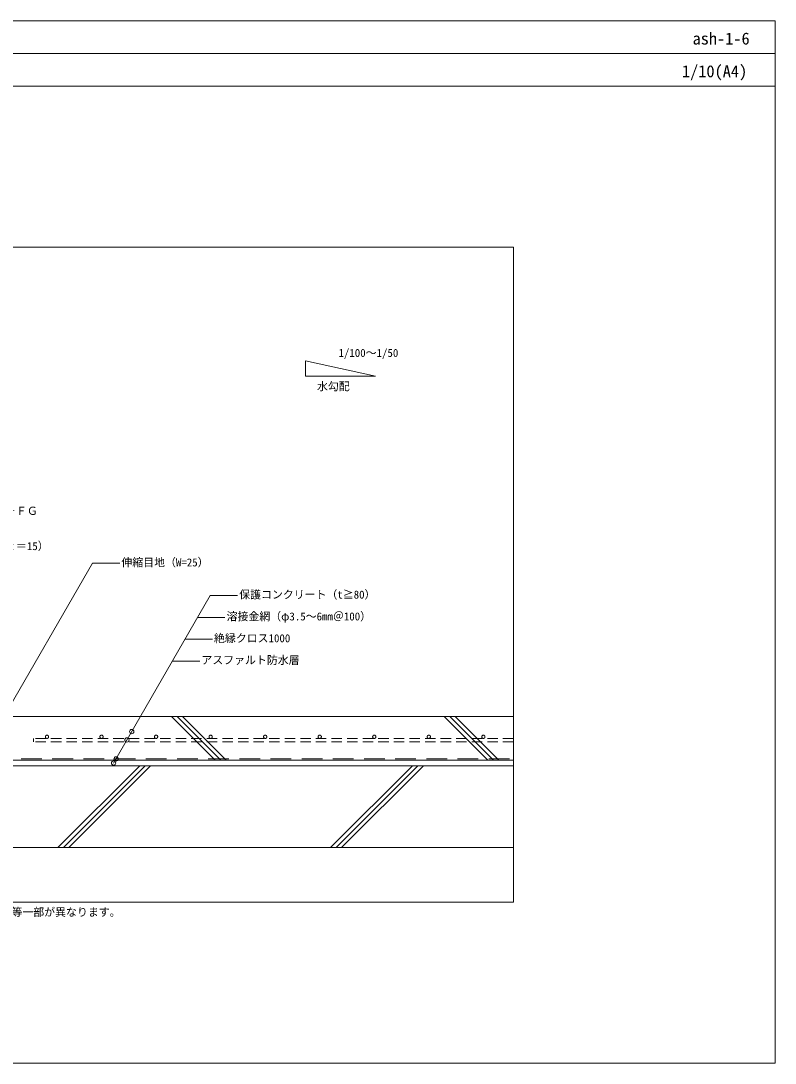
# Model space of a CAD drawing. Units: millimetres, scale not verified. Extents: x -1380 to 1380, y -955 to 955.
# Drawn here: x -3 to 1380, y -955 to 955 of the extents above; entities that cross this region are included whole.
import ezdxf
from ezdxf.enums import TextEntityAlignment as Align

# ---------------------------------------------------------------- set-up
doc = ezdxf.new("R2010")
doc.units = ezdxf.units.MM
doc.header["$LTSCALE"] = 3
doc.linetypes.add('USER1', pattern=[19.05, 12.7, -6.35])
doc.linetypes.add('USER2', pattern=[9.525, 6.35, -3.175])
for name, color, linetype, lineweight in [('0-0_0', 7, 'Continuous', 9), ('0-1_HATCH', 9, 'Continuous', 18), ('0-3_KUTAI', 3, 'Continuous', 18), ('0-4_BOUSUI', 1, 'Continuous', 18), ('0-5_MOJI', 7, 'Continuous', 18), ('0-A_TENSEN', 4, 'USER2', 18), ('0-C_WAKU', 7, 'Continuous', 18), ('0-D_bousui2', 7, 'USER1', 9)]:
    doc.layers.add(name, color=color, linetype=linetype, lineweight=lineweight)
doc.styles.add('ＭＳ ゴシック', font='')
doc.styles.get('ＭＳ ゴシック').set_extended_font_data('MS Gothic')

msp = doc.modelspace()

# ---------------------------------------------------------------- linework, layer by layer
at = {"layer": '0-0_0', "lineweight": 18}
msp.add_line((-1379.957, 895.031), (1380.043, 895.031), dxfattribs=at)
msp.add_lwpolyline([(-899.957, -659.969), (900.043, -659.969), (900.043, 540.031), (-899.957, 540.031)], close=True, dxfattribs=at)
at = {"layer": '0-1_HATCH'}
for p, q in [((273.435, -319.969), (353.435, -399.969)), ((283.435, -319.969), (363.435, -399.969)), ((293.435, -319.969), (373.435, -399.969)), ((773.435, -319.969), (853.435, -399.969)), ((783.435, -319.969), (863.435, -399.969)), ((793.435, -319.969), (873.435, -399.969)), ((65.043, -559.969), (215.043, -409.969)), ((75.043, -559.969), (225.043, -409.969)), ((85.043, -559.969), (235.043, -409.969)), ((565.043, -559.969), (715.043, -409.969)), ((575.043, -559.969), (725.043, -409.969)), ((585.043, -559.969), (735.043, -409.969))]:
    msp.add_line(p, q, dxfattribs=at)
at = {"layer": '0-3_KUTAI'}
for p, q in [((900.043, -319.969), (-25.957, -319.969)), ((900.043, -559.969), (-399.957, -559.969))]:
    msp.add_line(p, q, dxfattribs=at)
msp.add_lwpolyline([(900.043, -409.969), (-399.957, -409.969), (-399.957, 40.031)], dxfattribs=at)
at = {"layer": '0-4_BOUSUI'}
msp.add_lwpolyline([(900.043, -399.969), (-346.317, -399.969), (-389.957, -356.329), (-389.957, -69.669)], dxfattribs=at)
at = {"layer": '0-5_MOJI'}
for p, q in [((647.06, 303.718), (518.681, 332.224)), ((518.681, 332.224), (518.681, 303.718)), ((518.681, 303.718), (647.06, 303.718)), ((321.306, -138.089), (371.306, -138.089)), ((298.212, -178.089), (348.212, -178.089)), ((275.118, -218.089), (325.118, -218.089))]:
    msp.add_line(p, q, dxfattribs=at)
for points in [[(178.374, -39.061), (128.374, -39.061), (-40.702, -331.91)], [(394.4, -98.089), (344.4, -98.089), (167.166, -405.067)]]:
    msp.add_lwpolyline(points, dxfattribs=at)
for centre in [(200.403, -347.386), (191.608, -362.619), (167.166, -405.067), (171.553, -397.469)]:
    msp.add_circle(centre, 4, dxfattribs=at)
at = {"layer": '0-A_TENSEN'}
msp.add_line((900.043, -365.969), (20.043, -365.969), dxfattribs=at)
msp.add_lwpolyline([(900.043, -359.969), (20.043, -359.969), (20.043, -365.969)], dxfattribs=at)
for centre in [(45.043, -356.969), (145.043, -356.969), (245.043, -356.969), (345.043, -356.969), (445.043, -356.969), (545.043, -356.969), (645.043, -356.969), (745.043, -356.969), (845.043, -356.969)]:
    msp.add_circle(centre, 3, dxfattribs=at)
at = {"layer": '0-C_WAKU'}
for points in [[(1380.043, 835.031), (-1379.957, 835.031), (-1379.957, 955.031), (1380.043, 955.031)], [(-1379.957, -954.969), (1380.043, -954.969), (1380.043, 955.031), (-1379.957, 955.031)]]:
    msp.add_lwpolyline(points, close=True, dxfattribs=at)
at = {"layer": '0-D_bousui2'}
msp.add_lwpolyline([(-388.189, -354.562), (-345.282, -397.469), (900.043, -397.469)], dxfattribs=at)

# ---------------------------------------------------------------- texts
at = {"layer": '0-5_MOJI', "style": 'ＭＳ ゴシック'}
for s, p in [('1/100～1/50', (579.4, 334.769)), ('水勾配', (540.067, 273.45)), ('フラッシュガードＡＰ－ＦＧ', (-231.795, 45.315)), ('押出成形セメント板（ｔ＝15）', (-231.795, -19.23)), ('伸縮目地（W=25）', (181.374, -49.061)), ('保護コンクリート（t≧80）', (397.4, -108.089)), ('溶接金網（φ3.5～6mm＠100）', (374.306, -148.089)), ('絶縁クロス1000', (351.212, -188.089)), ('アスファルト防水層', (328.118, -228.089)), ('※こちらの図は熱工法とストライプ工法の場合の形状です。その他の工法については出入隅の形状等一部が異なります。', (-899.957, -689.969))]:
    msp.add_text(s, height=14.66, dxfattribs=at).set_placement(p, align=Align.BOTTOM_LEFT)
at = {"layer": '0-C_WAKU', "style": 'ＭＳ ゴシック'}
for s, p in [('ash-1-6', (1228.597, 905.031)), ('1/10(A4)', (1209.104, 845.031))]:
    msp.add_text(s, height=21.99, dxfattribs=at).set_placement(p, align=Align.BOTTOM_LEFT)

doc.saveas('drawing.dxf')
